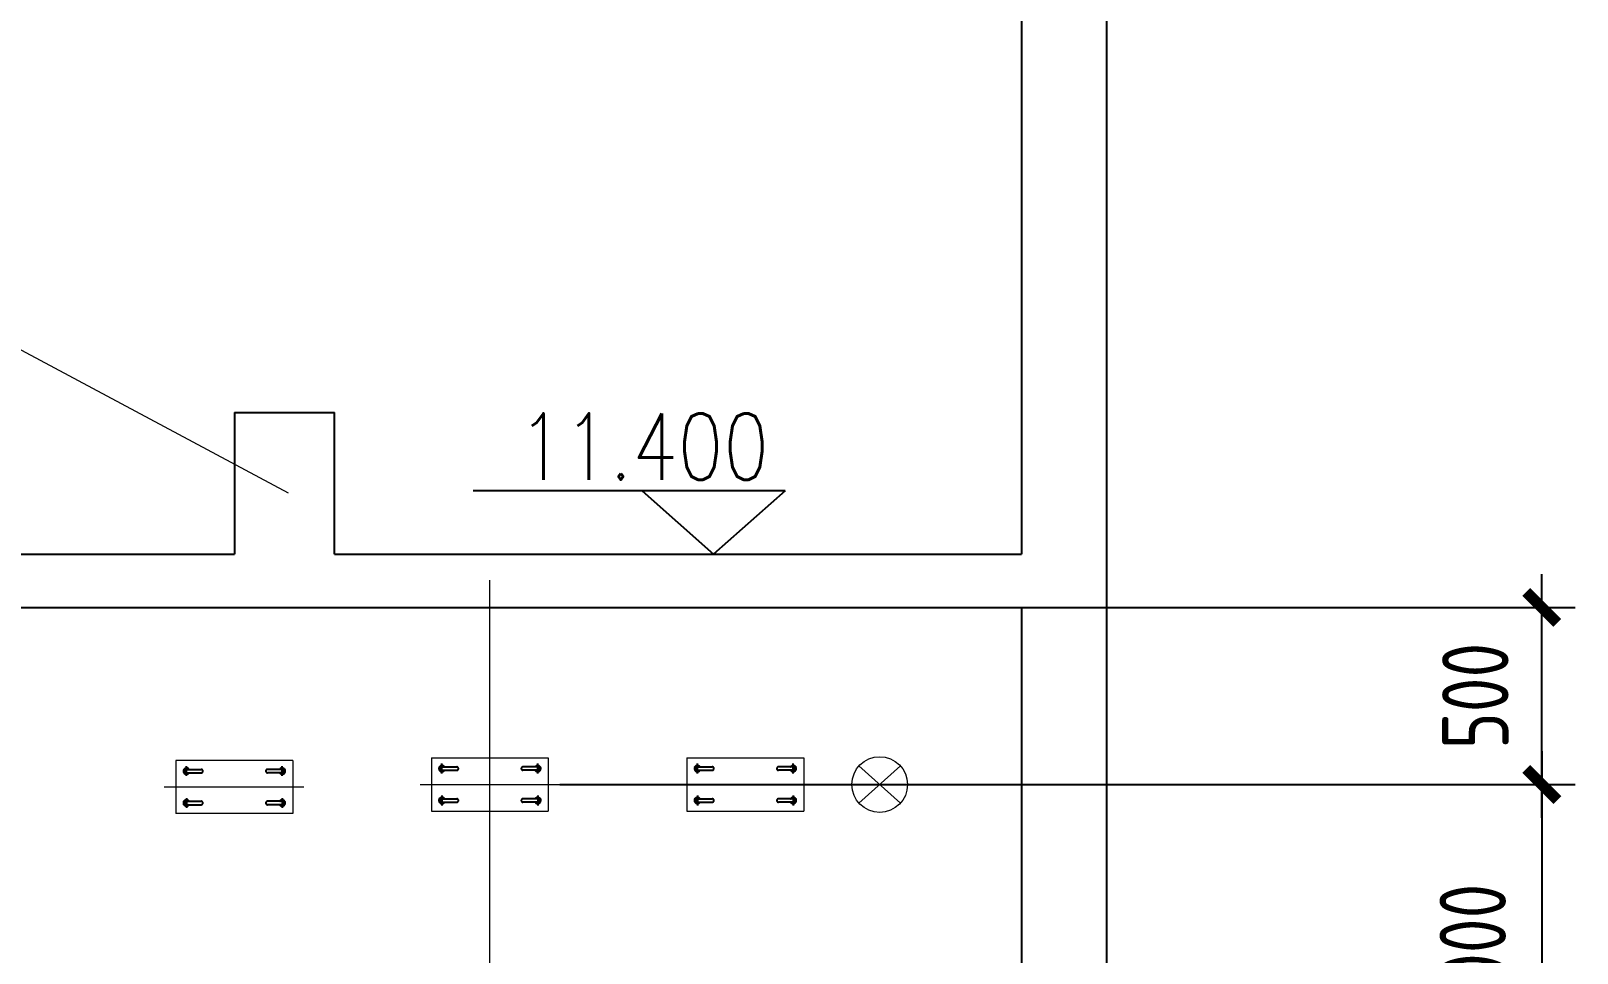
# Model space of a CAD drawing. Extents: x 185540 to 253404, y 138157 to 180211.
# Drawn here: x 199926 to 203416, y 151909 to 153991 of the extents above; entities that cross this region are included whole.
import ezdxf

# ---------------------------------------------------------------- set-up
doc = ezdxf.new("R2010")
doc.units = 0
doc.header["$LTSCALE"] = 1000
doc.header["$MEASUREMENT"] = 0
doc.linetypes.add('ACAD_ISO02W100', pattern=[15, 12, -3])
doc.layers.get('0').update_dxf_attribs({"linetype": 'CONTINUOUS'})
doc.layers.get('DEFPOINTS').update_dxf_attribs({"linetype": 'CONTINUOUS'})
for name, color, linetype in [('2', 6, 'ACAD_ISO02W100'), ('WALL', 1, 'CONTINUOUS'), ('WINDOWS', 4, 'CONTINUOUS')]:
    doc.layers.add(name, color=color, linetype=linetype)
doc.layers.add('AXIS', color=3, linetype='CONTINUOUS', lineweight=9)
doc.styles.add('DIM_FONT', font='tssdeng.shx', dxfattribs={"width": 0.8, "bigfont": 'tssdchn.shx'})
doc.styles.get("Standard").update_dxf_attribs({"font": 'txt.shx', "width": 0.8, "height": 260, "bigfont": 'china.shx'})
doc.dimstyles.new('DIMN-200', dxfattribs={"dimtxt": 300, "dimasz": 1, "dimexe": 250, "dimexo": 0, "dimgap": 150, "dimtad": 1, "dimdec": 0, "dimdsep": 46, "dimtxsty": 'DIM_FONT', "dimblk": '_DIMX', "dimcen": 2.5, "dimclrd": 256, "dimclre": 256, "dimclrt": 4, "dimadec": 0, "dimazin": 0, "dimtfac": 1, "dimtdec": 0, "dimtix": 1, "dimtmove": 2, "dimatfit": 3, "dimldrblk": '_DIMX', "dimfxl": 0, "dimtolj": 1, "dimtzin": 0, "dimarcsym": 0})

# ---------------------------------------------------------------- blocks, each defined once
blk = doc.blocks.new('_DIMX')
blk.add_line((-150, 0), (150, 0))
at = {"const_width": 50}
blk.add_lwpolyline([(-70, -70), (70, 70)], dxfattribs=at)
blk = doc.blocks.new('*D242')
at = {"linetype": 'ByBlock'}
for p, q in [((220349, 160692.7), (218772, 160692.7)), ((218847, 158293.2), (218847, 160692.2)), ((219004.1, 158292.7), (218772, 158292.7))]:
    blk.add_line(p, q, dxfattribs=at)
at = {"layer": 'DEFPOINTS', "color": 0, "linetype": 'ByBlock'}
for p in [(218847, 160692.7), (220349, 160692.7), (219004.1, 158292.7)]:
    blk.add_point(p, dxfattribs=at)
at = {"linetype": 'ByBlock', "xscale": 0.5, "yscale": 0.5, "zscale": 0.5}
for p, rotation in [((218847, 160692.7), 90), ((218847, 158292.7), 270)]:
    blk.add_blockref('_DIMX', p, dxfattribs=dict(at, rotation=rotation))
at = {"color": 4, "linetype": 'ByBlock', "insert": (218697, 159492.7), "char_height": 150, "attachment_point": 5, "rotation": 90, "style": 'DIM_FONT'}
blk.add_mtext('\\A1;2400', dxfattribs=at)
blk = doc.blocks.new('*D239')
at = {"linetype": 'ByBlock'}
for p, q in [((219669.4, 160992.7), (218354.5, 160992.7)), ((218429.5, 158293.2), (218429.5, 160992.2)), ((218790.7, 158292.7), (218354.5, 158292.7))]:
    blk.add_line(p, q, dxfattribs=at)
at = {"layer": 'DEFPOINTS', "color": 0, "linetype": 'ByBlock'}
for p in [(218429.5, 160992.7), (219669.4, 160992.7), (218790.7, 158292.7)]:
    blk.add_point(p, dxfattribs=at)
at = {"linetype": 'ByBlock', "xscale": 0.5, "yscale": 0.5, "zscale": 0.5}
for p, rotation in [((218429.5, 160992.7), 90), ((218429.5, 158292.7), 270)]:
    blk.add_blockref('_DIMX', p, dxfattribs=dict(at, rotation=rotation))
at = {"color": 4, "linetype": 'ByBlock', "insert": (218279.5, 159642.7), "char_height": 150, "attachment_point": 5, "rotation": 90, "style": 'DIM_FONT'}
blk.add_mtext('\\A1;2700', dxfattribs=at)
blk = doc.blocks.new('*D253')
at = {"linetype": 'ByBlock'}
for p, q in [((221549, 161191.8), (221549, 161521.2)), ((223209, 161163.7), (223209, 161521.2)), ((221549.5, 161446.2), (223208.5, 161446.2))]:
    blk.add_line(p, q, dxfattribs=at)
at = {"layer": 'DEFPOINTS', "color": 0, "linetype": 'ByBlock'}
for p in [(223209, 161446.2), (221549, 161191.8), (223209, 161163.7)]:
    blk.add_point(p, dxfattribs=at)
at = {"linetype": 'ByBlock', "xscale": 0.5, "yscale": 0.5, "zscale": 0.5, "rotation": 180}
blk.add_blockref('_DIMX', (221549, 161446.2), dxfattribs=at)
at = {"linetype": 'ByBlock', "xscale": 0.5, "yscale": 0.5, "zscale": 0.5}
blk.add_blockref('_DIMX', (223209, 161446.2), dxfattribs=at)
at = {"color": 4, "linetype": 'ByBlock', "insert": (222379, 161596.2), "char_height": 150, "attachment_point": 5, "style": 'DIM_FONT'}
blk.add_mtext('\\A1;1660', dxfattribs=at)
blk = doc.blocks.new('*D252')
at = {"linetype": 'ByBlock'}
for p, q in [((219889, 161163.7), (219889, 161521.2)), ((221549, 161163.7), (221549, 161521.2)), ((219889.5, 161446.2), (221548.5, 161446.2))]:
    blk.add_line(p, q, dxfattribs=at)
at = {"layer": 'DEFPOINTS', "color": 0, "linetype": 'ByBlock'}
for p in [(221549, 161446.2), (219889, 161163.7), (221549, 161163.7)]:
    blk.add_point(p, dxfattribs=at)
at = {"linetype": 'ByBlock', "xscale": 0.5, "yscale": 0.5, "zscale": 0.5, "rotation": 180}
blk.add_blockref('_DIMX', (219889, 161446.2), dxfattribs=at)
at = {"linetype": 'ByBlock', "xscale": 0.5, "yscale": 0.5, "zscale": 0.5}
blk.add_blockref('_DIMX', (221549, 161446.2), dxfattribs=at)
at = {"color": 4, "linetype": 'ByBlock', "insert": (220719, 161596.2), "char_height": 150, "attachment_point": 5, "style": 'DIM_FONT'}
blk.add_mtext('\\A1;1660', dxfattribs=at)
blk = doc.blocks.new('*D297')
at = {"linetype": 'ByBlock'}
for p, q in [((231720.1, 127674.1), (232969.5, 127674.1)), ((232894.5, 127274.6), (232894.5, 127673.6)), ((230678.3, 127274.1), (232969.5, 127274.1))]:
    blk.add_line(p, q, dxfattribs=at)
at = {"layer": 'DEFPOINTS', "color": 0, "linetype": 'ByBlock'}
for p in [(231720.1, 127674.1), (232894.5, 127674.1), (230678.3, 127274.1)]:
    blk.add_point(p, dxfattribs=at)
at = {"linetype": 'ByBlock', "xscale": 0.5, "yscale": 0.5, "zscale": 0.5}
for p, rotation in [((232894.5, 127674.1), 90), ((232894.5, 127274.1), 270)]:
    blk.add_blockref('_DIMX', p, dxfattribs=dict(at, rotation=rotation))
at = {"color": 4, "linetype": 'ByBlock', "insert": (232744.5, 127474.1), "char_height": 150, "attachment_point": 5, "rotation": 90, "style": 'DIM_FONT'}
blk.add_mtext('\\A1;500', dxfattribs=at)
blk = doc.blocks.new('*D306')
at = {"linetype": 'ByBlock'}
for p, q in [((230811.8, 127274.1), (232969.5, 127274.1)), ((232894.5, 127273.6), (232894.5, 126044.9)), ((230811.8, 126044.4), (232969.5, 126044.4))]:
    blk.add_line(p, q, dxfattribs=at)
at = {"layer": 'DEFPOINTS', "color": 0, "linetype": 'ByBlock'}
for p in [(230811.8, 127274.1), (230811.8, 126044.4), (232894.5, 126044.4)]:
    blk.add_point(p, dxfattribs=at)
at = {"linetype": 'ByBlock', "xscale": 0.5, "yscale": 0.5, "zscale": 0.5}
for p, rotation in [((232894.5, 127274.1), 90), ((232894.5, 126044.4), 270)]:
    blk.add_blockref('_DIMX', p, dxfattribs=dict(at, rotation=rotation))
at = {"color": 4, "linetype": 'ByBlock', "insert": (232738.7, 126893.6), "char_height": 150, "attachment_point": 5, "rotation": 90, "style": 'DIM_FONT'}
blk.add_mtext('\\A1;2000', dxfattribs=at)

msp = doc.modelspace()

# ---------------------------------------------------------------- hatches: boundary and pattern name
at = {"layer": '2'}
h = msp.add_hatch(dxfattribs=at)
h.set_pattern_fill('ANSI37', color=256, scale=1.6, style=0)
h.set_pattern_definition([(45, (198392.52604, 159061.9759), (-0.141421356, 0.141421356), []), (135, (198392.52604, 159061.9759), (-0.141421356, -0.141421356), [])])
h.paths.add_polyline_path([(200276.8, 152326.6), (200276.8, 152323.5), (200282.6, 152323.5, 0.250628)])
h.paths.add_polyline_path([(200269.9, 152319.7), (200273, 152319.7, -0.414214), (200276.8, 152323.5), (200276.8, 152326.6, 0.414214)])
h.paths.add_polyline_path([(200273, 152319.7), (200269.9, 152319.7, 0.414214), (200276.8, 152312.8), (200276.8, 152315.9, -0.414214)])
h.paths.add_polyline_path([(200276.8, 152315.9), (200276.8, 152312.8, 0.250628), (200282.6, 152315.9)])
h = msp.add_hatch(dxfattribs=at)
h.set_pattern_fill('ANSI37', color=256, scale=1.6, style=0)
h.set_pattern_definition([(135, (202377.08192, 159061.9759), (0.141421356, 0.141421356), []), (45, (202377.08192, 159061.9759), (0.141421356, -0.141421356), [])])
h.paths.add_polyline_path([(200492.8, 152326.6), (200492.8, 152323.5), (200487.1, 152323.5, -0.250628)])
h.paths.add_polyline_path([(200499.7, 152319.7), (200496.6, 152319.7, 0.414214), (200492.8, 152323.5), (200492.8, 152326.6, -0.414214)])
h.paths.add_polyline_path([(200496.6, 152319.7), (200499.7, 152319.7, -0.414214), (200492.8, 152312.8), (200492.8, 152315.9, 0.414214)])
h.paths.add_polyline_path([(200492.8, 152315.9), (200492.8, 152312.8, -0.250628), (200487.1, 152315.9)])
h = msp.add_hatch(dxfattribs=at)
h.set_pattern_fill('ANSI37', color=256, scale=1.6, style=0)
h.set_pattern_definition([(45, (198969.26997, 159067.6141), (-0.141421356, 0.141421356), []), (135, (198969.26997, 159067.6141), (-0.141421356, -0.141421356), [])])
h.paths.add_polyline_path([(200853.5, 152332.3), (200853.5, 152329.2), (200859.3, 152329.2, 0.250628)])
h.paths.add_polyline_path([(200846.6, 152325.3), (200849.7, 152325.3, -0.414214), (200853.5, 152329.2), (200853.5, 152332.3, 0.414214)])
h.paths.add_polyline_path([(200849.7, 152325.3), (200846.6, 152325.3, 0.414214), (200853.5, 152318.4), (200853.5, 152321.5, -0.414214)])
h.paths.add_polyline_path([(200853.5, 152321.5), (200853.5, 152318.4, 0.250628), (200859.3, 152321.5)])
h = msp.add_hatch(dxfattribs=at)
h.set_pattern_fill('ANSI37', color=256, scale=1.6, style=0)
h.set_pattern_definition([(135, (202953.82585, 159067.6141), (0.141421356, 0.141421356), []), (45, (202953.82585, 159067.6141), (0.141421356, -0.141421356), [])])
h.paths.add_polyline_path([(201069.5, 152332.3), (201069.5, 152329.2), (201063.8, 152329.2, -0.250628)])
h.paths.add_polyline_path([(201076.5, 152325.3), (201073.4, 152325.3, 0.414214), (201069.5, 152329.2), (201069.5, 152332.3, -0.414214)])
h.paths.add_polyline_path([(201073.4, 152325.3), (201076.5, 152325.3, -0.414214), (201069.5, 152318.4), (201069.5, 152321.5, 0.414214)])
h.paths.add_polyline_path([(201069.5, 152321.5), (201069.5, 152318.4, -0.250628), (201063.8, 152321.5)])
h = msp.add_hatch(dxfattribs=at)
h.set_pattern_fill('ANSI37', color=256, scale=1.6, style=0)
h.set_pattern_definition([(45, (199546.0139, 159067.6141), (-0.141421356, 0.141421356), []), (135, (199546.0139, 159067.6141), (-0.141421356, -0.141421356), [])])
h.paths.add_polyline_path([(201430.3, 152332.3), (201430.3, 152329.2), (201436, 152329.2, 0.250628)])
h.paths.add_polyline_path([(201423.4, 152325.3), (201426.5, 152325.3, -0.414214), (201430.3, 152329.2), (201430.3, 152332.3, 0.414214)])
h.paths.add_polyline_path([(201426.5, 152325.3), (201423.4, 152325.3, 0.414214), (201430.3, 152318.4), (201430.3, 152321.5, -0.414214)])
h.paths.add_polyline_path([(201430.3, 152321.5), (201430.3, 152318.4, 0.250628), (201436, 152321.5)])
h = msp.add_hatch(dxfattribs=at)
h.set_pattern_fill('ANSI37', color=256, scale=1.6, style=0)
h.set_pattern_definition([(135, (203530.56978, 159067.6141), (0.141421356, 0.141421356), []), (45, (203530.56978, 159067.6141), (0.141421356, -0.141421356), [])])
h.paths.add_polyline_path([(201646.3, 152332.3), (201646.3, 152329.2), (201640.5, 152329.2, -0.250628)])
h.paths.add_polyline_path([(201653.2, 152325.3), (201650.1, 152325.3, 0.414214), (201646.3, 152329.2), (201646.3, 152332.3, -0.414214)])
h.paths.add_polyline_path([(201650.1, 152325.3), (201653.2, 152325.3, -0.414214), (201646.3, 152318.4), (201646.3, 152321.5, 0.414214)])
h.paths.add_polyline_path([(201646.3, 152321.5), (201646.3, 152318.4, -0.250628), (201640.5, 152321.5)])
h = msp.add_hatch(dxfattribs=at)
h.set_pattern_fill('ANSI37', color=256, scale=1.6, style=0)
h.set_pattern_definition([(315, (198392.52604, 145505.43101), (-0.141421356, -0.141421356), []), (225, (198392.52604, 145505.43101), (-0.141421356, 0.141421356), [])])
h.paths.add_polyline_path([(200276.8, 152240.8), (200276.8, 152243.9), (200282.6, 152243.9, -0.250628)])
h.paths.add_polyline_path([(200269.9, 152247.7), (200273, 152247.7, 0.414214), (200276.8, 152243.9), (200276.8, 152240.8, -0.414214)])
h.paths.add_polyline_path([(200273, 152247.7), (200269.9, 152247.7, -0.414214), (200276.8, 152254.6), (200276.8, 152251.5, 0.414214)])
h.paths.add_polyline_path([(200276.8, 152251.5), (200276.8, 152254.6, -0.250628), (200282.6, 152251.5)])
h = msp.add_hatch(dxfattribs=at)
h.set_pattern_fill('ANSI37', color=256, scale=1.6, style=0)
h.set_pattern_definition([(225, (202377.08192, 145505.43101), (0.141421356, -0.141421356), []), (315, (202377.08192, 145505.43101), (0.141421356, 0.141421356), [])])
h.paths.add_polyline_path([(200492.8, 152240.8), (200492.8, 152243.9), (200487.1, 152243.9, 0.250628)])
h.paths.add_polyline_path([(200499.7, 152247.7), (200496.6, 152247.7, -0.414214), (200492.8, 152243.9), (200492.8, 152240.8, 0.414214)])
h.paths.add_polyline_path([(200496.6, 152247.7), (200499.7, 152247.7, 0.414214), (200492.8, 152254.6), (200492.8, 152251.5, -0.414214)])
h.paths.add_polyline_path([(200492.8, 152251.5), (200492.8, 152254.6, 0.250628), (200487.1, 152251.5)])
h = msp.add_hatch(dxfattribs=at)
h.set_pattern_fill('ANSI37', color=256, scale=1.6, style=0)
h.set_pattern_definition([(315, (198969.26997, 145511.0692), (-0.141421356, -0.141421356), []), (225, (198969.26997, 145511.0692), (-0.141421356, 0.141421356), [])])
h.paths.add_polyline_path([(200853.5, 152246.4), (200853.5, 152249.5), (200859.3, 152249.5, -0.250628)])
h.paths.add_polyline_path([(200846.6, 152253.3), (200849.7, 152253.3, 0.414214), (200853.5, 152249.5), (200853.5, 152246.4, -0.414214)])
h.paths.add_polyline_path([(200849.7, 152253.3), (200846.6, 152253.3, -0.414214), (200853.5, 152260.3), (200853.5, 152257.2, 0.414214)])
h.paths.add_polyline_path([(200853.5, 152257.2), (200853.5, 152260.3, -0.250628), (200859.3, 152257.2)])
h = msp.add_hatch(dxfattribs=at)
h.set_pattern_fill('ANSI37', color=256, scale=1.6, style=0)
h.set_pattern_definition([(225, (202953.82585, 145511.0692), (0.141421356, -0.141421356), []), (315, (202953.82585, 145511.0692), (0.141421356, 0.141421356), [])])
h.paths.add_polyline_path([(201069.5, 152246.4), (201069.5, 152249.5), (201063.8, 152249.5, 0.250628)])
h.paths.add_polyline_path([(201076.5, 152253.3), (201073.4, 152253.3, -0.414214), (201069.5, 152249.5), (201069.5, 152246.4, 0.414214)])
h.paths.add_polyline_path([(201073.4, 152253.3), (201076.5, 152253.3, 0.414214), (201069.5, 152260.3), (201069.5, 152257.2, -0.414214)])
h.paths.add_polyline_path([(201069.5, 152257.2), (201069.5, 152260.3, 0.250628), (201063.8, 152257.2)])
h = msp.add_hatch(dxfattribs=at)
h.set_pattern_fill('ANSI37', color=256, scale=1.6, style=0)
h.set_pattern_definition([(315, (199546.0139, 145511.0692), (-0.141421356, -0.141421356), []), (225, (199546.0139, 145511.0692), (-0.141421356, 0.141421356), [])])
h.paths.add_polyline_path([(201430.3, 152246.4), (201430.3, 152249.5), (201436, 152249.5, -0.250628)])
h.paths.add_polyline_path([(201423.4, 152253.3), (201426.5, 152253.3, 0.414214), (201430.3, 152249.5), (201430.3, 152246.4, -0.414214)])
h.paths.add_polyline_path([(201426.5, 152253.3), (201423.4, 152253.3, -0.414214), (201430.3, 152260.3), (201430.3, 152257.2, 0.414214)])
h.paths.add_polyline_path([(201430.3, 152257.2), (201430.3, 152260.3, -0.250628), (201436, 152257.2)])
h = msp.add_hatch(dxfattribs=at)
h.set_pattern_fill('ANSI37', color=256, scale=1.6, style=0)
h.set_pattern_definition([(225, (203530.56978, 145511.0692), (0.141421356, -0.141421356), []), (315, (203530.56978, 145511.0692), (0.141421356, 0.141421356), [])])
h.paths.add_polyline_path([(201646.3, 152246.4), (201646.3, 152249.5), (201640.5, 152249.5, 0.250628)])
h.paths.add_polyline_path([(201653.2, 152253.3), (201650.1, 152253.3, -0.414214), (201646.3, 152249.5), (201646.3, 152246.4, 0.414214)])
h.paths.add_polyline_path([(201650.1, 152253.3), (201653.2, 152253.3, 0.414214), (201646.3, 152260.3), (201646.3, 152257.2, -0.414214)])
h.paths.add_polyline_path([(201646.3, 152257.2), (201646.3, 152260.3, 0.250628), (201640.5, 152257.2)])

# ---------------------------------------------------------------- linework, layer by layer
at = {"layer": '2', "ltscale": 0.1}
for p, q in [((200276.8, 152308.7), (200276.8, 152331.1)), ((200492.8, 152308.7), (200492.8, 152331.1)), ((200853.5, 152314.3), (200853.5, 152336.7)), ((201069.5, 152314.3), (201069.5, 152336.7)), ((201430.3, 152314.3), (201430.3, 152336.7)), ((201646.3, 152314.3), (201646.3, 152336.7)), ((200276.8, 152258.7), (200276.8, 152236.4)), ((200492.8, 152258.7), (200492.8, 152236.4)), ((200853.5, 152264.4), (200853.5, 152242)), ((201069.5, 152264.4), (201069.5, 152242)), ((201430.3, 152264.4), (201430.3, 152242)), ((201646.3, 152264.4), (201646.3, 152242))]:
    msp.add_line(p, q, dxfattribs=at)
at = {"layer": '2', "ltscale": 0.8}
for p, q in [((200276.8, 152323.5), (200310.1, 152323.5)), ((200276.8, 152315.9), (200310.1, 152315.9)), ((200492.8, 152323.5), (200459.5, 152323.5)), ((200492.8, 152315.9), (200459.5, 152315.9)), ((200853.5, 152329.2), (200886.8, 152329.2)), ((200853.5, 152321.5), (200886.8, 152321.5)), ((201069.5, 152329.2), (201036.3, 152329.2)), ((201069.5, 152321.5), (201036.3, 152321.5)), ((201430.3, 152329.2), (201463.6, 152329.2)), ((201430.3, 152321.5), (201463.6, 152321.5)), ((201646.3, 152329.2), (201613, 152329.2)), ((201646.3, 152321.5), (201613, 152321.5)), ((200276.8, 152251.5), (200310.1, 152251.5)), ((200276.8, 152243.9), (200310.1, 152243.9)), ((200492.8, 152251.5), (200459.5, 152251.5)), ((200492.8, 152243.9), (200459.5, 152243.9)), ((200853.5, 152257.2), (200886.8, 152257.2)), ((200853.5, 152249.5), (200886.8, 152249.5)), ((201069.5, 152257.2), (201036.3, 152257.2)), ((201069.5, 152249.5), (201036.3, 152249.5)), ((201430.3, 152257.2), (201463.6, 152257.2)), ((201430.3, 152249.5), (201463.6, 152249.5)), ((201646.3, 152257.2), (201613, 152257.2)), ((201646.3, 152249.5), (201613, 152249.5))]:
    msp.add_line(p, q, dxfattribs=at)
at = {"layer": '2'}
for centre, radius, start, end in [((200276.8, 152319.7), 6.92, 33.7196, 326.2804), ((200276.8, 152319.7), 3.84, 90, 270), ((200310.1, 152319.7), 3.84, 270, 90), ((200459.5, 152319.7), 3.84, 90, 270), ((200492.8, 152319.7), 6.92, 213.7196, 146.2804), ((200492.8, 152319.7), 3.84, 270, 90), ((200853.5, 152325.3), 6.92, 33.7196, 326.2804), ((200853.5, 152325.3), 3.84, 90, 270), ((200886.8, 152325.3), 3.84, 270, 90), ((201036.3, 152325.3), 3.84, 90, 270), ((201069.5, 152325.3), 6.92, 213.7196, 146.2804), ((201069.5, 152325.3), 3.84, 270, 90), ((201430.3, 152325.3), 6.92, 33.7196, 326.2804), ((201430.3, 152325.3), 3.84, 90, 270), ((201463.6, 152325.3), 3.84, 270, 90), ((201613, 152325.3), 3.84, 90, 270), ((201646.3, 152325.3), 6.92, 213.7196, 146.2804), ((201646.3, 152325.3), 3.84, 270, 90), ((200276.8, 152247.7), 6.92, 33.7196, 326.2804), ((200276.8, 152247.7), 3.84, 90, 270), ((200310.1, 152247.7), 3.84, 270, 90), ((200459.5, 152247.7), 3.84, 90, 270), ((200492.8, 152247.7), 6.92, 213.7196, 146.2804), ((200492.8, 152247.7), 3.84, 270, 90), ((200853.5, 152253.3), 6.92, 33.7196, 326.2804), ((200853.5, 152253.3), 3.84, 90, 270), ((200886.8, 152253.3), 3.84, 270, 90), ((201036.3, 152253.3), 3.84, 90, 270), ((201069.5, 152253.3), 6.92, 213.7196, 146.2804), ((201069.5, 152253.3), 3.84, 270, 90), ((201430.3, 152253.3), 6.92, 33.7196, 326.2804), ((201430.3, 152253.3), 3.84, 90, 270), ((201463.6, 152253.3), 3.84, 270, 90), ((201613, 152253.3), 3.84, 90, 270), ((201646.3, 152253.3), 6.92, 213.7196, 146.2804), ((201646.3, 152253.3), 3.84, 270, 90)]:
    msp.add_arc(centre, radius, start, end, dxfattribs=at)
at = {"layer": 'AXIS'}
for p, q in [((200507.3, 152947.4), (199840.3, 153303.8)), ((200961.5, 139761), (200961.5, 152750.6)), ((200516.8, 152343.7), (200252.8, 152343.7)), ((200252.8, 152343.7), (200252.8, 152223.7)), ((200516.8, 152343.7), (200516.8, 152223.7)), ((200829.5, 152349.3), (201093.5, 152349.3)), ((200829.5, 152349.3), (200829.5, 152229.3)), ((201093.5, 152349.3), (201093.5, 152229.3)), ((201406.3, 152349.3), (201670.3, 152349.3)), ((201406.3, 152349.3), (201406.3, 152229.3)), ((201670.3, 152349.3), (201670.3, 152229.3)), ((201794.7, 152331.3), (201888.4, 152247.4)), ((201794.7, 152247.4), (201888.4, 152331.3)), ((200541.7, 152283.7), (200226.6, 152283.7)), ((200804.6, 152289.3), (201119.7, 152289.3)), ((201381.4, 152289.3), (201696.5, 152289.3)), ((200516.8, 152223.7), (200252.8, 152223.7)), ((200829.5, 152229.3), (201093.5, 152229.3)), ((201406.3, 152229.3), (201670.3, 152229.3))]:
    msp.add_line(p, q, dxfattribs=at)
msp.add_circle((201841.5, 152289.3), 62.9, dxfattribs=at)
at = {"layer": 'WALL'}
for p, q in [((202353.5, 156609.3), (202353.5, 148272.4)), ((202161.5, 156417.3), (202161.5, 152809.3)), ((200385.5, 153129.3), (200610.8, 153129.3)), ((200385.5, 153129.3), (200385.5, 152809.3)), ((200610.8, 152809.3), (200610.8, 153129.3)), ((198481.5, 152809.3), (200385.5, 152809.3)), ((200610.8, 152809.3), (202161.5, 152809.3)), ((198481.5, 152689.3), (202161.5, 152689.3)), ((202161.5, 152689.3), (202161.5, 148272.4))]:
    msp.add_line(p, q, dxfattribs=at)
at = {"layer": 'WINDOWS'}
for p, q in [((201627.8, 152952.5), (200923.8, 152952.5)), ((201305.5, 152952.5), (201466.7, 152809.3)), ((201627.8, 152952.5), (201466.7, 152809.3))]:
    msp.add_line(p, q, dxfattribs=at)

# ---------------------------------------------------------------- texts
at = {"layer": 'AXIS', "width": 0.8}
msp.add_text('11.400', height=150, dxfattribs=at).set_placement((201025.7, 152977.3))

# ---------------------------------------------------------------- dimensions: what is measured, and where the dimension line sits
at = {"layer": 'AXIS'}
for base, p1, p2, picture, middle in [((208584.5, 153029.8), (206924.5, 152747.2), (208584.5, 152747.2), '*D252', (196561, 153179.8)), ((210244.5, 153029.8), (208584.5, 152775.3), (210244.5, 152747.2), '*D253', (198221, 153179.8))]:
    dim = msp.add_linear_dim(base=base, p1=p1, p2=p2, dimstyle='DIMN-200', override={"dimscale": 0.5, "dimexe": 150, "dimzin": 0, "dimblk1": '_DIMX', "dimblk2": '_DIMX', "dimsah": 1, "dimcen": 200}, dxfattribs=at)
    dim.commit()
    dim.dimension.update_dxf_attribs({"geometry": picture, "text_midpoint": middle, "insert": (-12964.5, -8416.4)})
dim = msp.add_linear_dim(base=(203336, 152689.3), p1=(201119.7, 152289.3), p2=(202161.5, 152689.3), angle=90, text='500', dimstyle='DIMN-200', override={"dimscale": 0.5, "dimexe": 150, "dimzin": 0, "dimblk1": '_DIMX', "dimblk2": '_DIMX', "dimsah": 1, "dimcen": 200}, dxfattribs=at)
dim.commit()
dim.dimension.update_dxf_attribs({"geometry": '*D297', "text_midpoint": (203186, 152489.3), "insert": (-29558.5, 25015.2)})
for base, p1, p2, picture, middle in [((205465.1, 152576.3), (205826.3, 149876.3), (206704.9, 152576.3), '*D239', (194121.6, 151226.3)), ((205882.5, 152276.3), (206039.7, 149876.3), (207384.5, 152276.3), '*D242', (194539, 151076.3))]:
    dim = msp.add_linear_dim(base=base, p1=p1, p2=p2, angle=90, dimstyle='DIMN-200', override={"dimscale": 0.5, "dimexe": 150, "dimzin": 0, "dimblk1": '_DIMX', "dimblk2": '_DIMX', "dimsah": 1, "dimcen": 200}, dxfattribs=at)
    dim.commit()
    dim.dimension.update_dxf_attribs({"geometry": picture, "text_midpoint": middle, "insert": (-12964.5, -8416.4)})
dim = msp.add_linear_dim(base=(203336, 151059.6), p1=(201253.3, 152289.3), p2=(201253.3, 151059.6), angle=90, text='2000', dimstyle='DIMN-200', override={"dimscale": 0.5, "dimexe": 150, "dimzin": 0, "dimblk1": '_DIMX', "dimblk2": '_DIMX', "dimsah": 1, "dimcen": 200}, dxfattribs=at)
dim.commit()
dim.dimension.update_dxf_attribs({"geometry": '*D306', "text_midpoint": (203180.2, 151908.9), "dimtype": 160, "insert": (-29558.5, 25015.2)})

doc.saveas('drawing.dxf')
